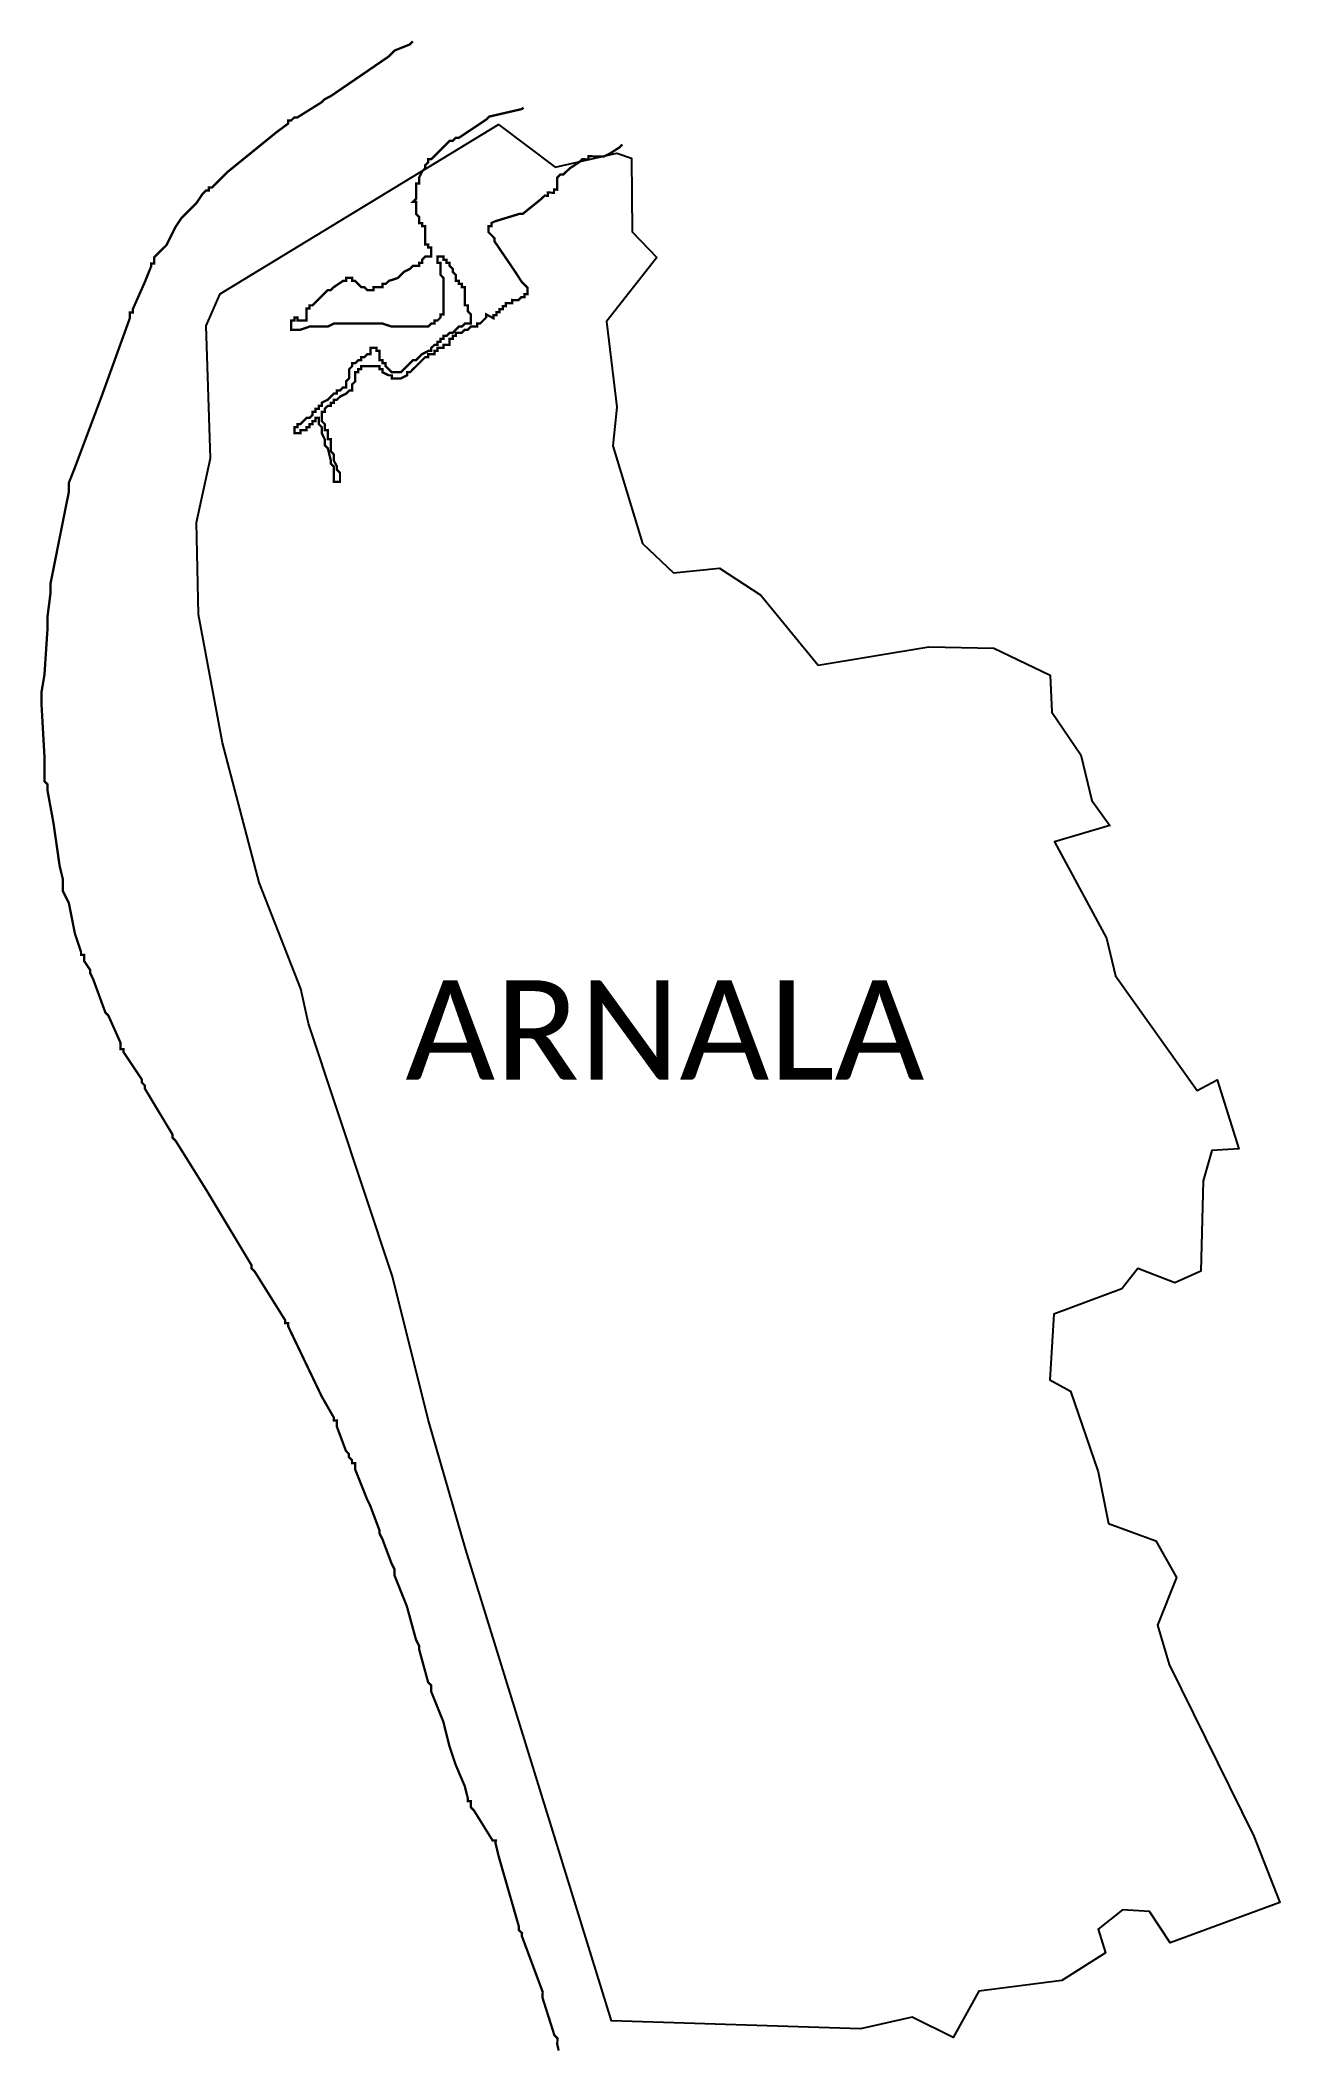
# Model space of a CAD drawing. Header units: metres. Extents: x 263216 to 264818, y 2151559 to 2154160.
import ezdxf

# ---------------------------------------------------------------- set-up
doc = ezdxf.new("R2010")
doc.units = ezdxf.units.M
for name, color, linetype in [('HIGH TIDE LINE', 6, 'Continuous'), ('village', 3, 'Continuous'), ('VILLAGE NAME', 250, 'Continuous')]:
    doc.layers.add(name, color=color, linetype=linetype)
doc.styles.get("Standard").update_dxf_attribs({"font": 'simplex.shx'})

msp = doc.modelspace()

# ---------------------------------------------------------------- linework, layer by layer
at = {"layer": 'HIGH TIDE LINE', "lineweight": 0}
for points in [[(263697.8, 2154158.2, 3, 3, 0), (263693.9, 2154154.3, 3, 3, 0), (263674.2, 2154146.4, 3, 3, 0), (263666.3, 2154138.5, 3, 3, 0), (263591.6, 2154087.4, 3, 3, 0), (263583.7, 2154083.4, 3, 3, 0), (263579.8, 2154079.5, 3, 3, 0), (263548.3, 2154059.8, 3, 3, 0), (263544.4, 2154059.8, 3, 3, 0), (263540.4, 2154055.9, 3, 3, 0), (263536.5, 2154055.9, 3, 3, 0), (263536.5, 2154051.9, 3, 3, 0), (263520.7, 2154040.1, 3, 3, 0), (263457.8, 2153989, 3, 3, 0), (263438.1, 2153969.3, 3, 3, 0), (263434.2, 2153969.3, 3, 3, 0), (263434.2, 2153965.4, 3, 3, 0), (263430.2, 2153965.4, 3, 3, 0), (263426.3, 2153961.4, 3, 3, 0), (263418.4, 2153949.6, 3, 3, 0), (263406.6, 2153937.8, 3, 3, 0), (263398.8, 2153929.9, 3, 3, 0), (263390.9, 2153918.1, 3, 3, 0), (263379.1, 2153894.5, 3, 3, 0), (263363.3, 2153878.8, 3, 3, 0), (263363.3, 2153870.9, 3, 3, 0), (263359.4, 2153870.9, 3, 3, 0), (263359.4, 2153867, 3, 3, 0), (263351.5, 2153847.3, 3, 3, 0), (263335.8, 2153811.9, 3, 3, 0), (263335.8, 2153807.9, 3, 3, 0), (263331.9, 2153807.9, 3, 3, 0), (263331.9, 2153800.1, 3, 3, 0), (263296.4, 2153701.7, 3, 3, 0), (263261, 2153607.2, 3, 3, 0), (263253.2, 2153587.5, 3, 3, 0), (263253.2, 2153575.7, 3, 3, 0), (263249.2, 2153556, 3, 3, 0), (263229.6, 2153457.7, 3, 3, 0), (263229.6, 2153445.8, 3, 3, 0), (263225.6, 2153414.4, 3, 3, 0), (263225.6, 2153398.6, 3, 3, 0), (263221.7, 2153339.6, 3, 3, 0), (263217.7, 2153316, 3, 3, 0), (263217.7, 2153304.2, 3, 3, 0), (263221.7, 2153233.3, 3, 3, 0), (263221.7, 2153201.8, 3, 3, 0), (263225.6, 2153197.9, 3, 3, 0), (263225.6, 2153190, 3, 3, 0), (263233.5, 2153146.7, 3, 3, 0), (263241.4, 2153091.6, 3, 3, 0), (263245.3, 2153075.9, 3, 3, 0), (263245.3, 2153060.1, 3, 3, 0), (263253.2, 2153044.4, 3, 3, 0), (263261, 2153005, 3, 3, 0), (263268.9, 2152981.4, 3, 3, 0), (263268.9, 2152977.5, 3, 3, 0), (263272.8, 2152977.5, 3, 3, 0), (263272.8, 2152969.6, 3, 3, 0), (263280.7, 2152957.8, 3, 3, 0), (263280.7, 2152953.9, 3, 3, 0), (263284.6, 2152946, 3, 3, 0), (263300.4, 2152902.7, 3, 3, 0), (263304.3, 2152898.8, 3, 3, 0), (263320.1, 2152863.4, 3, 3, 0), (263320.1, 2152855.5, 3, 3, 0), (263324, 2152855.5, 3, 3, 0), (263324, 2152851.5, 3, 3, 0), (263347.6, 2152816.1, 3, 3, 0), (263347.6, 2152812.2, 3, 3, 0), (263351.5, 2152808.3, 3, 3, 0), (263351.5, 2152804.3, 3, 3, 0), (263387, 2152745.3, 3, 3, 0), (263387, 2152741.3, 3, 3, 0), (263390.9, 2152737.4, 3, 3, 0), (263430.2, 2152674.4, 3, 3, 0), (263489.3, 2152576, 3, 3, 0), (263489.3, 2152572.1, 3, 3, 0), (263493.2, 2152568.2, 3, 3, 0), (263532.6, 2152505.2, 3, 3, 0), (263532.6, 2152501.3, 3, 3, 0), (263536.5, 2152501.3, 3, 3, 0), (263536.5, 2152497.3, 3, 3, 0), (263579.8, 2152406.8, 3, 3, 0), (263595.5, 2152379.3, 3, 3, 0), (263595.5, 2152375.3, 3, 3, 0), (263599.5, 2152375.3, 3, 3, 0), (263599.5, 2152367.5, 3, 3, 0), (263611.3, 2152336, 3, 3, 0), (263615.2, 2152332, 3, 3, 0), (263615.2, 2152328.1, 3, 3, 0), (263619.1, 2152324.2, 3, 3, 0), (263619.1, 2152320.2, 3, 3, 0), (263623.1, 2152320.2, 3, 3, 0), (263623.1, 2152312.4, 3, 3, 0), (263638.8, 2152273, 3, 3, 0), (263642.7, 2152265.1, 3, 3, 0), (263654.5, 2152233.6, 3, 3, 0), (263654.5, 2152229.7, 3, 3, 0), (263658.5, 2152221.8, 3, 3, 0), (263670.3, 2152190.3, 3, 3, 0), (263674.2, 2152182.5, 3, 3, 0), (263674.2, 2152174.6, 3, 3, 0), (263690, 2152135.2, 3, 3, 0), (263701.8, 2152092, 3, 3, 0), (263705.7, 2152084.1, 3, 3, 0), (263705.7, 2152080.1, 3, 3, 0), (263717.5, 2152036.9, 3, 3, 0), (263721.4, 2152032.9, 3, 3, 0), (263721.4, 2152025, 3, 3, 0), (263737.2, 2151985.7, 3, 3, 0), (263745, 2151954.2, 3, 3, 0), (263752.9, 2151930.6, 3, 3, 0), (263764.7, 2151903, 3, 3, 0), (263768.7, 2151887.3, 3, 3, 0), (263768.7, 2151883.4, 3, 3, 0), (263772.6, 2151883.4, 3, 3, 0), (263772.6, 2151875.5, 3, 3, 0), (263776.5, 2151871.5, 3, 3, 0), (263800.8, 2151832.4, 3, 3, 0), (263800.8, 2151832.4, 3, 3, 0), (263800.8, 2151832.4, 3, 3, 0), (263800.8, 2151832.4, 3, 3, 0), (263804.8, 2151832.4, 3, 3, 0), (263804.7, 2151828.4, 3, 3, 0), (263808.5, 2151812.4, 3, 3, 0), (263834.9, 2151720.6, 3, 3, 0), (263834.9, 2151716.6, 3, 3, 0), (263838.8, 2151712.6, 3, 3, 0), (263838.7, 2151708.6, 3, 3, 0), (263865.5, 2151636.6, 3, 3, 0), (263865.4, 2151628.7, 3, 3, 0), (263880.6, 2151580.7, 3, 3, 0), (263884.5, 2151576.7, 3, 3, 0), (263884.4, 2151568.7, 3, 3, 0), (263886.2, 2151560.8, 3, 3, 0)], [(263968.5, 2154024.9, 3, 3, 0), (263964.5, 2154021, 3, 3, 0), (263952.4, 2154013.2, 3, 3, 0), (263944.4, 2154009.4, 3, 3, 0), (263924.6, 2154009.7, 3, 3, 0), (263924.5, 2154005.7, 3, 3, 0), (263916.5, 2154005.8, 3, 3, 0), (263912.5, 2154001.9, 3, 3, 0), (263900.5, 2153994.1, 3, 3, 0), (263892.4, 2153986.3, 3, 3, 0), (263888.4, 2153986.3, 3, 3, 0), (263884.4, 2153982.4, 3, 3, 0), (263884.2, 2153966.5, 3, 3, 0), (263880.2, 2153966.6, 3, 3, 0), (263880.1, 2153962.6, 3, 3, 0), (263872.2, 2153962.7, 3, 3, 0), (263872.1, 2153958.7, 3, 3, 0), (263868.1, 2153958.8, 3, 3, 0), (263864.1, 2153954.9, 3, 3, 0), (263840, 2153935.4, 3, 3, 0), (263836, 2153935.4, 3, 3, 0), (263803.3, 2153925.4, 3, 3, 0), (263799.4, 2153923.4, 3, 3, 0), (263799.4, 2153919.5, 3, 3, 0), (263795.5, 2153919.5, 3, 3, 0), (263795.5, 2153911.6, 3, 3, 0), (263799.4, 2153907.7, 3, 3, 0), (263803.3, 2153903.7, 3, 3, 0), (263803.3, 2153903.7, 3, 3, 0), (263803.3, 2153899.7, 3, 3, 0), (263830.5, 2153859.6, 3, 3, 0), (263838.3, 2153847.5, 3, 3, 0), (263846.1, 2153839.5, 3, 3, 0), (263846, 2153831.5, 3, 3, 0), (263842, 2153831.6, 3, 3, 0), (263842, 2153827.6, 3, 3, 0), (263838, 2153827.7, 3, 3, 0), (263834, 2153823.7, 3, 3, 0), (263826, 2153823.9, 3, 3, 0), (263826, 2153819.9, 3, 3, 0), (263818, 2153820, 3, 3, 0), (263817.9, 2153816, 3, 3, 0), (263814, 2153816.1, 3, 3, 0), (263813.9, 2153812.1, 3, 3, 0), (263809.9, 2153812.2, 3, 3, 0), (263809.9, 2153808.2, 3, 3, 0), (263805.9, 2153808.2, 3, 3, 0), (263805.8, 2153804.3, 3, 3, 0), (263801.9, 2153804.3, 3, 3, 0), (263801.8, 2153800.4, 3, 3, 0), (263801.8, 2153800.4, 3, 3, 0), (263792.5, 2153805.2, 3, 3, 0), (263792.5, 2153801.3, 3, 3, 0), (263784.6, 2153793.4, 3, 3, 0), (263780.7, 2153793.4, 3, 3, 0), (263780.7, 2153789.5, 3, 3, 0), (263772.8, 2153789.5, 3, 3, 0), (263768.9, 2153785.5, 3, 3, 0), (263764.9, 2153785.5, 3, 3, 0), (263761, 2153781.6, 3, 3, 0), (263753.1, 2153781.6, 3, 3, 0), (263753.1, 2153777.6, 3, 3, 0), (263749.2, 2153777.6, 3, 3, 0), (263749.2, 2153773.7, 3, 3, 0), (263745.3, 2153773.7, 3, 3, 0), (263745.3, 2153765.8, 3, 3, 0), (263737.4, 2153765.8, 3, 3, 0), (263737.4, 2153761.9, 3, 3, 0), (263729.5, 2153761.9, 3, 3, 0), (263729.5, 2153758, 3, 3, 0), (263725.6, 2153758, 3, 3, 0), (263725.6, 2153754, 3, 3, 0), (263717.7, 2153754, 3, 3, 0), (263717.7, 2153750.1, 3, 3, 0), (263713.8, 2153750.1, 3, 3, 0), (263705.9, 2153742.2, 3, 3, 0), (263702, 2153738.3, 3, 3, 0), (263698, 2153734.4, 3, 3, 0), (263694.1, 2153730.4, 3, 3, 0), (263690.2, 2153730.4, 3, 3, 0), (263690.2, 2153726.5, 3, 3, 0), (263682.3, 2153722.5, 3, 3, 0), (263670.5, 2153722.5, 3, 3, 0), (263670.5, 2153726.5, 3, 3, 0), (263666.6, 2153726.5, 3, 3, 0), (263658.7, 2153730.4, 3, 3, 0), (263658.7, 2153734.4, 3, 3, 0), (263654.8, 2153734.4, 3, 3, 0), (263654.8, 2153738.3, 3, 3, 0), (263631.1, 2153738.3, 3, 3, 0), (263631.1, 2153734.4, 3, 3, 0), (263627.2, 2153734.4, 3, 3, 0), (263627.2, 2153730.4, 3, 3, 0), (263623.3, 2153730.4, 3, 3, 0), (263623.3, 2153718.6, 3, 3, 0), (263619.3, 2153714.7, 3, 3, 0), (263619.3, 2153706.8, 3, 3, 0), (263615.4, 2153706.8, 3, 3, 0), (263611.5, 2153702.9, 3, 3, 0), (263603.6, 2153698.9, 3, 3, 0), (263599.7, 2153695, 3, 3, 0), (263595.7, 2153695, 3, 3, 0), (263595.7, 2153691.1, 3, 3, 0), (263591.8, 2153691.1, 3, 3, 0), (263591.8, 2153687.1, 3, 3, 0), (263587.9, 2153687.1, 3, 3, 0), (263583.9, 2153683.2, 3, 3, 0), (263583.9, 2153679.3, 3, 3, 0), (263580, 2153679.3, 3, 3, 0), (263580, 2153667.4, 3, 3, 0), (263583.9, 2153663.5, 3, 3, 0), (263583.9, 2153655.6, 3, 3, 0), (263587.9, 2153655.6, 3, 3, 0), (263587.9, 2153643.8, 3, 3, 0), (263591.8, 2153643.8, 3, 3, 0), (263591.8, 2153628.1, 3, 3, 0), (263595.7, 2153624.1, 3, 3, 0), (263595.7, 2153616.3, 3, 3, 0), (263599.7, 2153608.4, 3, 3, 0), (263599.7, 2153604.5, 3, 3, 0), (263603.6, 2153600.5, 3, 3, 0), (263603.6, 2153588.7, 3, 3, 0), (263595.7, 2153588.7, 3, 3, 0), (263595.7, 2153608.4, 3, 3, 0), (263591.8, 2153612.3, 3, 3, 0), (263591.8, 2153616.3, 3, 3, 0), (263587.9, 2153632, 3, 3, 0), (263583.9, 2153636, 3, 3, 0), (263583.9, 2153643.8, 3, 3, 0), (263580, 2153651.7, 3, 3, 0), (263580, 2153659.6, 3, 3, 0), (263576.1, 2153663.5, 3, 3, 0), (263576.1, 2153671.4, 3, 3, 0), (263572.1, 2153671.4, 3, 3, 0), (263572.1, 2153667.4, 3, 3, 0), (263568.2, 2153667.4, 3, 3, 0), (263568.2, 2153663.5, 3, 3, 0), (263564.2, 2153663.5, 3, 3, 0), (263564.2, 2153659.6, 3, 3, 0), (263560.3, 2153659.6, 3, 3, 0), (263560.3, 2153655.6, 3, 3, 0), (263552.4, 2153655.6, 3, 3, 0), (263552.4, 2153651.7, 3, 3, 0), (263544.6, 2153651.7, 3, 3, 0), (263544.6, 2153655.6, 3, 3, 0), (263544.6, 2153659.6, 3, 3, 0), (263548.5, 2153659.6, 3, 3, 0), (263548.5, 2153663.5, 3, 3, 0), (263552.4, 2153663.5, 3, 3, 0), (263556.4, 2153667.4, 3, 3, 0), (263560.3, 2153671.4, 3, 3, 0), (263564.2, 2153671.4, 3, 3, 0), (263568.2, 2153675.3, 3, 3, 0), (263568.2, 2153679.3, 3, 3, 0), (263572.1, 2153679.3, 3, 3, 0), (263572.1, 2153683.2, 3, 3, 0), (263576.1, 2153683.2, 3, 3, 0), (263576.1, 2153687.1, 3, 3, 0), (263580, 2153687.1, 3, 3, 0), (263580, 2153691.1, 3, 3, 0), (263587.9, 2153695, 3, 3, 0), (263595.7, 2153702.9, 3, 3, 0), (263599.7, 2153702.9, 3, 3, 0), (263599.7, 2153706.8, 3, 3, 0), (263603.6, 2153706.8, 3, 3, 0), (263607.5, 2153710.7, 3, 3, 0), (263611.5, 2153710.7, 3, 3, 0), (263611.5, 2153718.6, 3, 3, 0), (263615.4, 2153722.5, 3, 3, 0), (263615.4, 2153734.4, 3, 3, 0), (263619.3, 2153738.3, 3, 3, 0), (263619.3, 2153742.2, 3, 3, 0), (263623.3, 2153742.2, 3, 3, 0), (263627.2, 2153746.2, 3, 3, 0), (263631.1, 2153746.2, 3, 3, 0), (263631.1, 2153750.1, 3, 3, 0), (263635.1, 2153750.1, 3, 3, 0), (263639, 2153754, 3, 3, 0), (263642.9, 2153754, 3, 3, 0), (263642.9, 2153761.9, 3, 3, 0), (263650.8, 2153761.9, 3, 3, 0), (263650.8, 2153758, 3, 3, 0), (263654.8, 2153758, 3, 3, 0), (263654.8, 2153746.2, 3, 3, 0), (263658.7, 2153746.2, 3, 3, 0), (263658.7, 2153742.2, 3, 3, 0), (263662.6, 2153742.2, 3, 3, 0), (263662.6, 2153738.3, 3, 3, 0), (263666.6, 2153734.4, 3, 3, 0), (263670.5, 2153730.4, 3, 3, 0), (263682.3, 2153730.4, 3, 3, 0), (263686.2, 2153734.4, 3, 3, 0), (263694.1, 2153742.2, 3, 3, 0), (263698, 2153746.2, 3, 3, 0), (263702, 2153746.2, 3, 3, 0), (263705.9, 2153750.1, 3, 3, 0), (263709.8, 2153754, 3, 3, 0), (263717.7, 2153758, 3, 3, 0), (263721.6, 2153758, 3, 3, 0), (263721.6, 2153761.9, 3, 3, 0), (263725.6, 2153765.8, 3, 3, 0), (263729.5, 2153765.8, 3, 3, 0), (263729.5, 2153769.8, 3, 3, 0), (263733.5, 2153769.8, 3, 3, 0), (263733.5, 2153773.7, 3, 3, 0), (263737.4, 2153773.7, 3, 3, 0), (263737.4, 2153777.6, 3, 3, 0), (263741.3, 2153777.6, 3, 3, 0), (263745.3, 2153781.6, 3, 3, 0), (263749.2, 2153781.6, 3, 3, 0), (263753.1, 2153785.5, 3, 3, 0), (263757.1, 2153789.5, 3, 3, 0), (263761, 2153789.5, 3, 3, 0), (263764.9, 2153793.4, 3, 3, 0), (263772.8, 2153793.4, 3, 3, 0), (263772.8, 2153805.2, 3, 3, 0), (263768.9, 2153809.1, 3, 3, 0), (263768.9, 2153817, 3, 3, 0), (263764.9, 2153817, 3, 3, 0), (263764.9, 2153840.6, 3, 3, 0), (263761, 2153840.6, 3, 3, 0), (263761, 2153844.6, 3, 3, 0), (263757.1, 2153844.6, 3, 3, 0), (263757.1, 2153848.5, 3, 3, 0), (263753.1, 2153848.5, 3, 3, 0), (263753.1, 2153856.4, 3, 3, 0), (263749.2, 2153860.3, 3, 3, 0), (263749.2, 2153864.2, 3, 3, 0), (263745.3, 2153868.2, 3, 3, 0), (263745.3, 2153872.1, 3, 3, 0), (263741.3, 2153872.1, 3, 3, 0), (263741.3, 2153876, 3, 3, 0), (263737.4, 2153876, 3, 3, 0), (263737.4, 2153880, 3, 3, 0), (263729.5, 2153880, 3, 3, 0), (263729.5, 2153872.1, 3, 3, 0), (263733.5, 2153872.1, 3, 3, 0), (263733.5, 2153856.4, 3, 3, 0), (263737.4, 2153852.4, 3, 3, 0), (263737.4, 2153805.2, 3, 3, 0), (263733.5, 2153805.2, 3, 3, 0), (263733.5, 2153801.3, 3, 3, 0), (263729.5, 2153797.3, 3, 3, 0), (263725.6, 2153797.3, 3, 3, 0), (263725.6, 2153793.4, 3, 3, 0), (263721.6, 2153793.4, 3, 3, 0), (263717.7, 2153789.5, 3, 3, 0), (263670.5, 2153789.5, 3, 3, 0), (263658.7, 2153793.4, 3, 3, 0), (263595.7, 2153793.4, 3, 3, 0), (263587.9, 2153789.5, 3, 3, 0), (263564.2, 2153789.5, 3, 3, 0), (263552.4, 2153785.5, 3, 3, 0), (263540.6, 2153785.5, 3, 3, 0), (263540.6, 2153797.3, 3, 3, 0), (263544.6, 2153797.3, 3, 3, 0), (263544.6, 2153801.3, 3, 3, 0), (263548.5, 2153801.3, 3, 3, 0), (263548.5, 2153797.3, 3, 3, 0), (263560.3, 2153797.3, 3, 3, 0), (263560.3, 2153801.3, 3, 3, 0), (263560.3, 2153813.1, 3, 3, 0), (263564.2, 2153813.1, 3, 3, 0), (263564.2, 2153817, 3, 3, 0), (263568.2, 2153817, 3, 3, 0), (263576.1, 2153824.9, 3, 3, 0), (263587.9, 2153836.7, 3, 3, 0), (263591.8, 2153836.7, 3, 3, 0), (263595.7, 2153840.6, 3, 3, 0), (263607.5, 2153848.5, 3, 3, 0), (263611.5, 2153848.5, 3, 3, 0), (263611.5, 2153852.4, 3, 3, 0), (263619.3, 2153852.4, 3, 3, 0), (263619.3, 2153848.5, 3, 3, 0), (263623.3, 2153848.5, 3, 3, 0), (263627.2, 2153844.6, 3, 3, 0), (263631.1, 2153840.6, 3, 3, 0), (263635.1, 2153840.6, 3, 3, 0), (263639, 2153836.7, 3, 3, 0), (263646.9, 2153836.7, 3, 3, 0), (263646.9, 2153840.6, 3, 3, 0), (263658.7, 2153840.6, 3, 3, 0), (263658.7, 2153844.6, 3, 3, 0), (263662.6, 2153844.6, 3, 3, 0), (263666.6, 2153848.5, 3, 3, 0), (263678.4, 2153852.4, 3, 3, 0), (263686.2, 2153860.3, 3, 3, 0), (263694.1, 2153864.2, 3, 3, 0), (263698, 2153868.2, 3, 3, 0), (263705.9, 2153868.2, 3, 3, 0), (263705.9, 2153872.1, 3, 3, 0), (263709.8, 2153872.1, 3, 3, 0), (263709.8, 2153876, 3, 3, 0), (263713.8, 2153880, 3, 3, 0), (263721.6, 2153880, 3, 3, 0), (263721.6, 2153891.8, 3, 3, 0), (263717.7, 2153891.8, 3, 3, 0), (263717.7, 2153895.7, 3, 3, 0), (263713.8, 2153895.7, 3, 3, 0), (263713.8, 2153919.3, 3, 3, 0), (263709.8, 2153919.3, 3, 3, 0), (263709.8, 2153923.3, 3, 3, 0), (263705.9, 2153923.3, 3, 3, 0), (263705.9, 2153931.1, 3, 3, 0), (263702, 2153935.1, 3, 3, 0), (263702, 2153950.8, 3, 3, 0), (263698, 2153950.8, 3, 3, 0), (263702, 2153954.8, 3, 3, 0), (263702, 2153974.4, 3, 3, 0), (263705.9, 2153974.4, 3, 3, 0), (263705.9, 2153982.3, 3, 3, 0), (263709.8, 2153990.2, 3, 3, 0), (263713.8, 2153994.1, 3, 3, 0), (263713.8, 2153998, 3, 3, 0), (263717.7, 2154002, 3, 3, 0), (263717.7, 2154005.9, 3, 3, 0), (263721.6, 2154005.9, 3, 3, 0), (263729.5, 2154013.8, 3, 3, 0), (263741.3, 2154025.6, 3, 3, 0), (263745.3, 2154029.5, 3, 3, 0), (263749.2, 2154029.5, 3, 3, 0), (263753.1, 2154033.5, 3, 3, 0), (263757.1, 2154033.5, 3, 3, 0), (263792.5, 2154057.1, 3, 3, 0), (263796.4, 2154061, 3, 3, 0), (263796.4, 2154061, 3, 3, 0), (263838, 2154070.6, 3, 3, 0), (263840.9, 2154072.4, 3, 3, 0)]]:
    msp.add_lwpolyline(points, format="xyseb", dxfattribs=at)
at = {"layer": 'HIGH TIDE LINE', "lineweight": 0, "const_width": 3}
msp.add_lwpolyline([(263796.4, 2154061)], close=True, dxfattribs=at)
at = {"layer": 'village', "color": 3}
msp.add_polyline3d([(264675.2, 2152059.8, 0), (264784.3, 2151837.8, 0), (264818, 2151752.4, 0), (264676.5, 2151700, 0), (264649.8, 2151740.4, 0), (264614.6, 2151742.9, 0), (264583.3, 2151717.8, 0), (264592.8, 2151687.2, 0), (264536.4, 2151651.4, 0), (264429.2, 2151637.6, 0), (264396.1, 2151577.5, 0), (264342.8, 2151604.1, 0), (264276.3, 2151588.9, 0), (263954.4, 2151599.2, 0), (263766.4, 2152208.3, 0), (263717.5, 2152376.5, 0), (263671.3, 2152561.5, 0), (263562.9, 2152888.7, 0), (263552.9, 2152933.4, 0), (263499.3, 2153070.9, 0), (263451.7, 2153251.2, 0), (263420.6, 2153417.2, 0), (263418, 2153536.1, 0), (263436.4, 2153619.3, 0), (263430.8, 2153790.7, 0), (263448.9, 2153832, 0), (263808.4, 2154050.9, 0), (263881.8, 2153995.4, 0), (263961.2, 2154013.7, 0), (263980.5, 2154007.2, 0), (263981, 2153911.9, 0), (264013.1, 2153878.8, 0), (263947.9, 2153795.9, 0), (263961.5, 2153685.3, 0), (263956.3, 2153635.3, 0), (263994.6, 2153509, 0), (264034.5, 2153471.3, 0), (264094, 2153477.1, 0), (264147.2, 2153442.2, 0), (264221.3, 2153351.6, 0), (264364.5, 2153375.3, 0), (264448.4, 2153373.7, 0), (264521.2, 2153338.7, 0), (264523.6, 2153291, 0), (264561.1, 2153235.7, 0), (264575.1, 2153176.9, 0), (264598.4, 2153144.6, 0), (264526.8, 2153123.6, 0), (264594.2, 2152998.9, 0), (264605.7, 2152950.2, 0), (264711.2, 2152802, 0), (264737.1, 2152815.9, 0), (264765.2, 2152726.5, 0), (264730.2, 2152724.6, 0), (264718.9, 2152685.3, 0), (264716.1, 2152568.2, 0), (264682.3, 2152553.2, 0), (264634.4, 2152571.8, 0), (264613.9, 2152545.5, 0), (264526.1, 2152512.8, 0), (264520.7, 2152427.9, 0), (264547.4, 2152413.3, 0), (264583.3, 2152308.8, 0), (264596.8, 2152242.2, 0), (264658, 2152219.7, 0), (264684.5, 2152172.2, 0), (264659.9, 2152110.8, 0)], close=True, dxfattribs=at)

# ---------------------------------------------------------------- texts
at = {"layer": 'VILLAGE NAME', "insert": (263688, 2152944.5), "char_height": 128.647, "attachment_point": 1}
msp.add_mtext_dynamic_manual_height_columns('{\\fCalibri|b0|i0|c0|p34;ARNALA}', width=737.615, gutter_width=643.2, heights=[0], dxfattribs=at)

doc.saveas('drawing.dxf')
